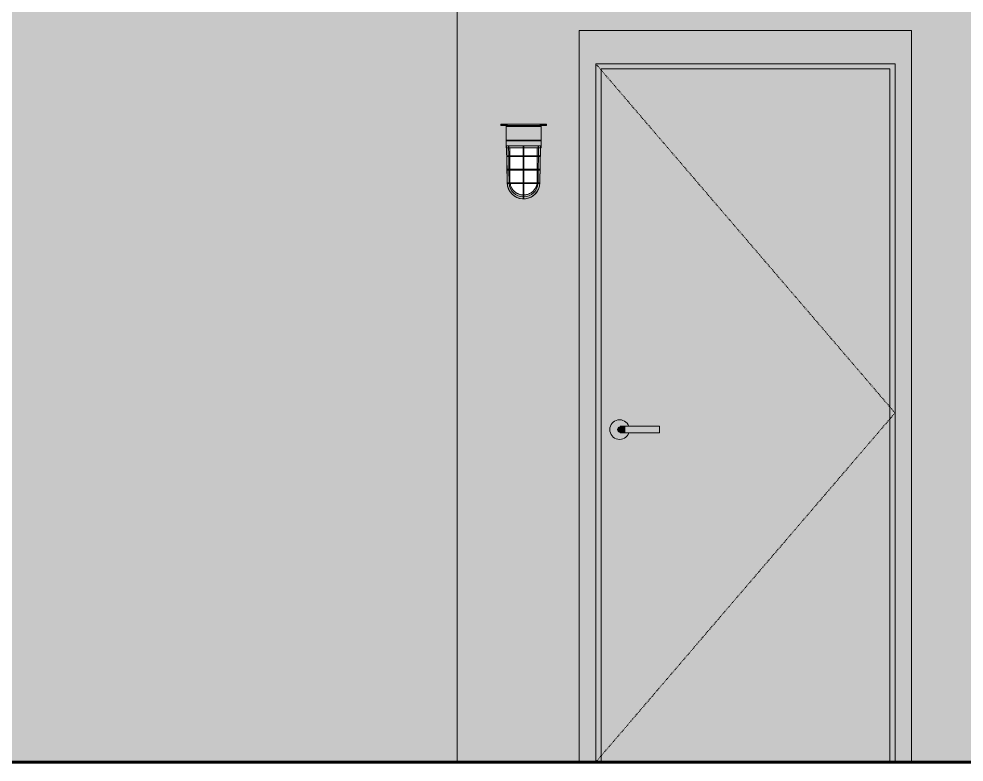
# Model space of a CAD drawing. Header units: inches. Extents: x 10304 to 16189, y 229 to 496.
# Drawn here: x 14339.4 to 14453.1, y 268 to 357.4 of the extents above; entities that cross this region are included whole.
import ezdxf

# ---------------------------------------------------------------- set-up
doc = ezdxf.new("R2010")
doc.units = ezdxf.units.IN
doc.header["$MEASUREMENT"] = 0
doc.linetypes.add('Dash 1_16_', pattern=[0.125, 0.0625, -0.0625])
doc.linetypes.add('Grid Line 1_2_', pattern=[0.875, 0.5, -0.125, 0.125, -0.125])
for name, color, linetype, lineweight in [('0-4', 90, 'Continuous', 5), ('A-DOOR', 31, 'Continuous', 18), ('A-DOOR-1', 31, 'Dash 1_16_', 9), ('A-DOOR-2', 31, 'Continuous', 9), ('A-DOOR-FRAM', 31, 'Continuous', 9), ('A-DOOR-FRAM-1', 31, 'Continuous', 18), ('A-FLOR-2', 250, 'Continuous', 60), ('A-FLOR-LEVL-1', 51, 'Grid Line 1_2_', 9), ('E-LITE-EQPM', 33, 'Continuous', 9), ('I-WALL', 2, 'Continuous', 18), ('I-WALL-3', 2, 'Continuous', 5)]:
    doc.layers.add(name, color=color, linetype=linetype, lineweight=lineweight)

# ---------------------------------------------------------------- blocks, each defined once
blk = doc.blocks.new('CTR - 1st Phase - Shell_rvt-3-INTERIOR ELEVATION - CORRIDOR WEST _302_W_ - 3RD FLOOR - WEST WALL')
at = {"layer": 'A-FLOR-2'}
blk.add_line((3480.05, 268), (2453.09, 268), dxfattribs=at)
blk = doc.blocks.new('Lighting-Flood-Cooper-All-Pro-VT1730-LED - Lighting-Flood-Cooper-All-Pro-VT1730-LED-2279368-INTERIOR ELEVATION - CORRIDOR WEST _302_W_ - 3RD FLOOR - WEST WALL')
at = {"layer": 'E-LITE-EQPM'}
for points in [[(3187.51, 344.56), (3187.57, 344.56), (3187.57, 344.75), (3187.38, 344.75), (3187.39, 344.56), (3187.46, 344.56)], [(3187.67, 344.56), (3187.78, 344.56), (3187.78, 344.75), (3187.57, 344.75), (3187.57, 344.56)], [(3187.92, 344.56), (3188.14, 344.56), (3188.14, 344.75), (3187.78, 344.75), (3187.78, 344.56)], [(3188.22, 344.44), (3192.16, 344.44), (3192.16, 344.56), (3188.09, 344.56), (3188.09, 344.44), (3188.19, 344.44)], [(3191.12, 344.56), (3192.11, 344.56), (3192.11, 344.75), (3188.14, 344.75), (3188.14, 344.56), (3190.64, 344.56)], [(3192.47, 344.56), (3192.47, 344.75), (3192.11, 344.75), (3192.11, 344.56), (3192.33, 344.56)], [(3192.57, 344.56), (3192.68, 344.56), (3192.68, 344.75), (3192.47, 344.75), (3192.47, 344.56)], [(3192.87, 344.56), (3192.86, 344.75), (3192.68, 344.75), (3192.68, 344.56), (3192.86, 344.56)], [(3191.01, 342.81), (3192.22, 342.81), (3192.22, 344.44), (3188.02, 344.44), (3188.02, 342.81), (3190.59, 342.81)], [(3188.02, 342.12), (3192.22, 342.12), (3192.22, 342.75), (3188.02, 342.75), (3188.02, 342.31)], [(3191.43, 342.75), (3192.19, 342.75), (3192.19, 342.81), (3188.05, 342.81), (3188.05, 342.75), (3191.42, 342.75)], [(3188.16, 337.68), (3188.21, 337.69), (3188.11, 342.12), (3188.09, 342.12), (3188.14, 339.03), (3188.15, 338.58), (3188.16, 337.68)], [(3192.08, 337.68), (3192.14, 340.74), (3192.14, 341.22), (3192.15, 342.12), (3192.12, 342.12), (3192.05, 337.68), (3192.08, 337.68)], [(3191.22, 339.22), (3192.08, 339.24), (3192.06, 339.31), (3190.17, 339.29), (3190.12, 339.27), (3190.08, 339.3), (3190.08, 339.31), (3188.17, 339.3), (3188.16, 339.24), (3188.32, 339.22), (3188.42, 339.22), (3190.08, 339.22), (3190.1, 339.26), (3190.14, 339.27), (3190.17, 339.24), (3190.17, 339.22), (3191.05, 339.22)], [(3190.07, 335.75), (3190.41, 335.78), (3190.7, 335.84), (3190.98, 335.95), (3191.39, 336.22), (3191.62, 336.45), (3191.84, 336.77), (3191.95, 337.02), (3192.01, 337.16), (3192.06, 337.45), (3192.06, 337.68), (3192.05, 337.66), (3192.03, 337.61), (3192.02, 337.6), (3191.81, 336.83), (3191.31, 336.21), (3190.55, 335.84), (3190.15, 335.83), (3190.11, 335.77), (3190.09, 335.78), (3190.09, 335.84), (3190.08, 335.84), (3189.66, 335.86), (3188.94, 336.21), (3188.41, 336.86), (3188.21, 337.61), (3188.19, 337.62), (3188.18, 337.68), (3188.17, 337.68), (3188.22, 337.28), (3188.24, 337.16), (3188.47, 336.66), (3188.82, 336.25), (3189.06, 336.07), (3189.3, 335.93), (3189.81, 335.78), (3190.02, 335.76)], [(3191.23, 337.6), (3192.05, 337.62), (3192.03, 337.69), (3190.16, 337.67), (3190.14, 337.65), (3190.1, 337.65), (3190.09, 337.69), (3190.08, 337.69), (3188.2, 337.67), (3188.2, 337.61), (3188.67, 337.6), (3190.08, 337.6), (3190.1, 337.64), (3190.16, 337.63), (3190.17, 337.6), (3191.23, 337.6)]]:
    blk.add_hatch(color=256, dxfattribs=at).paths.add_polyline_path(points, flags=0)
h = blk.add_hatch(color=256, dxfattribs=at)
h.paths.add_polyline_path([(3190.55, 335.84), (3191.31, 336.21), (3191.85, 336.9), (3192.02, 337.61), (3191.83, 337.6), (3191.62, 336.83), (3190.98, 336.21), (3190.17, 335.99), (3190.17, 335.84), (3190.21, 335.84)], flags=0)
h.paths.add_polyline_path([(3189.7, 335.84), (3190.08, 335.84), (3190.08, 335.99), (3189.27, 336.21), (3188.62, 336.86), (3188.39, 337.6), (3188.23, 337.61), (3188.42, 336.84), (3188.94, 336.21), (3189.27, 336.05)], flags=0)
h.paths.add_polyline_path([(3188.21, 337.69), (3188.29, 337.69), (3188.39, 337.69), (3188.36, 339.23), (3188.25, 339.23), (3188.18, 339.22), (3188.21, 337.69)], flags=0)
h.paths.add_polyline_path([(3192.04, 337.69), (3192.07, 339.24), (3191.88, 339.22), (3191.86, 337.69), (3192.04, 337.69)], flags=0)
h.paths.add_polyline_path([(3188.18, 339.31), (3188.26, 339.31), (3188.36, 339.31), (3188.33, 340.85), (3188.23, 340.85), (3188.15, 340.85), (3188.18, 339.31)], flags=0)
h.paths.add_polyline_path([(3192.07, 339.31), (3192.09, 340.86), (3191.91, 340.85), (3191.89, 339.31), (3192.06, 339.31)], flags=0)
h.paths.add_polyline_path([(3188.15, 340.94), (3188.23, 340.94), (3188.33, 340.94), (3188.31, 342.12), (3188.13, 342.12), (3188.15, 340.94)], flags=0)
h.paths.add_polyline_path([(3192.1, 340.94), (3192.12, 342.12), (3191.93, 342.12), (3191.91, 340.94), (3192.08, 340.94)], flags=0)
h = blk.add_hatch(color=256, dxfattribs=at)
h.paths.add_polyline_path([(3191.25, 341.9), (3191.89, 341.9), (3191.89, 342.12), (3190.16, 342.12), (3190.18, 341.9), (3191.23, 341.9)], flags=0)
h.paths.add_polyline_path([(3188.5, 341.9), (3190.08, 341.9), (3190.08, 342.12), (3188.36, 342.12), (3188.36, 341.9), (3188.47, 341.9)], flags=0)
h = blk.add_hatch(color=256, dxfattribs=at)
h.paths.add_polyline_path([(3190.12, 337.68), (3190.16, 337.69), (3190.17, 338.33), (3190.16, 339.26), (3190.12, 339.27), (3190.08, 339.25), (3190.1, 337.68), (3190.11, 337.68)], flags=0)
h.paths.add_polyline_path([(3190.13, 339.27), (3190.17, 339.3), (3190.15, 340.88), (3190.15, 340.9), (3190.17, 340.94), (3190.15, 342.12), (3190.09, 342.11), (3190.08, 341.36), (3190.1, 340.9), (3190.09, 340.88), (3190.08, 340.84), (3190.1, 339.28), (3190.12, 339.27)], flags=0)
h = blk.add_hatch(color=256, dxfattribs=at)
h.paths.add_polyline_path([(3191.63, 340.85), (3192.11, 340.86), (3192.08, 340.94), (3190.17, 340.92), (3190.15, 340.88), (3190.17, 340.85), (3191.63, 340.85)], flags=0)
h.paths.add_polyline_path([(3188.3, 340.85), (3188.39, 340.85), (3190.08, 340.85), (3190.1, 340.89), (3190.09, 340.91), (3190.03, 340.94), (3188.15, 340.94), (3188.14, 340.86), (3188.28, 340.85)], flags=0)
h = blk.add_hatch(color=256, dxfattribs=at)
h.paths.add_polyline_path([(3190.13, 335.76), (3190.17, 335.96), (3190.15, 337.48), (3190.15, 337.64), (3190.09, 337.63), (3190.08, 337.6), (3190.08, 335.84), (3190.11, 335.83), (3190.11, 335.77), (3190.12, 335.76)], flags=0)
h.paths.add_polyline_path([(3190.12, 337.64), (3190.15, 337.65), (3190.15, 337.68), (3190.09, 337.66), (3190.12, 337.65)], flags=0)
for p, q in [((3187.37, 344.75), (3187.37, 344.56)), ((3187.38, 344.75), (3187.57, 344.75)), ((3187.57, 344.56), (3187.38, 344.56)), ((3187.57, 344.75), (3187.78, 344.75)), ((3187.57, 344.75), (3187.57, 344.56)), ((3187.78, 344.56), (3187.57, 344.56)), ((3187.78, 344.75), (3188.14, 344.75)), ((3188.14, 344.56), (3187.78, 344.56)), ((3188.02, 341.9), (3188.02, 344.75)), ((3188.02, 344.75), (3192.22, 344.75)), ((3188.09, 344.56), (3188.09, 344.44)), ((3188.14, 344.75), (3192.11, 344.75)), ((3188.14, 344.56), (3188.14, 344.75)), ((3192.11, 344.56), (3188.14, 344.56)), ((3192.11, 344.75), (3192.47, 344.75)), ((3192.11, 344.75), (3192.11, 344.56)), ((3192.47, 344.56), (3192.11, 344.56)), ((3192.16, 344.44), (3192.16, 344.56)), ((3192.22, 344.75), (3192.22, 341.9)), ((3192.47, 344.75), (3192.68, 344.75)), ((3192.68, 344.56), (3192.47, 344.56)), ((3192.68, 344.75), (3192.87, 344.75)), ((3192.68, 344.75), (3192.68, 344.56)), ((3192.87, 344.56), (3192.68, 344.56)), ((3192.87, 344.56), (3192.87, 344.75)), ((3188.02, 344.44), (3188.02, 342.81)), ((3188.02, 344.44), (3192.22, 344.44)), ((3192.22, 342.81), (3192.22, 344.44)), ((3188.02, 342.81), (3192.22, 342.81)), ((3188.02, 342.75), (3188.02, 342.12)), ((3188.02, 342.75), (3192.22, 342.75)), ((3188.05, 342.81), (3188.05, 342.75)), ((3192.19, 342.75), (3192.19, 342.81)), ((3192.22, 342.12), (3192.22, 342.75)), ((3188.02, 342.12), (3192.22, 342.12)), ((3192.22, 341.9), (3188.02, 341.9)), ((3188.08, 342.12), (3188.16, 337.68)), ((3188.09, 341.9), (3188.16, 337.68)), ((3188.31, 342.12), (3188.33, 340.94)), ((3188.36, 342.12), (3188.36, 341.9)), ((3188.36, 341.9), (3190.08, 341.9)), ((3188.47, 341.9), (3188.47, 337.87)), ((3190.08, 342.13), (3190.08, 337.68)), ((3190.17, 337.68), (3190.17, 342.13)), ((3190.17, 341.9), (3191.89, 341.9)), ((3191.77, 337.87), (3191.77, 341.9)), ((3191.89, 341.9), (3191.89, 342.12)), ((3191.93, 342.12), (3191.91, 340.94)), ((3192.09, 337.68), (3192.16, 342.12)), ((3192.16, 341.9), (3192.09, 337.68)), ((3188.28, 340.85), (3188.3, 340.85)), ((3188.33, 340.85), (3188.36, 339.31)), ((3191.91, 340.85), (3191.89, 339.31)), ((3188.3, 339.22), (3188.32, 339.22)), ((3188.36, 339.23), (3188.39, 337.69)), ((3191.88, 339.22), (3191.86, 337.69)), ((3188.33, 337.6), (3188.35, 337.6)), ((3190.08, 337.6), (3190.08, 337.3)), ((3190.08, 335.99), (3190.08, 336.21)), ((3190.08, 335.84), (3190.08, 335.98)), ((3190.17, 336.21), (3190.17, 335.99)), ((3190.17, 335.98), (3190.17, 335.84))]:
    blk.add_line(p, q, dxfattribs=at)
at = {"layer": 'E-LITE-EQPM', "flags": 128}
for points in [[(3188.15, 340.85), (3188.15, 340.85), (3188.15, 340.85), (3188.15, 340.85), (3188.14, 340.85), (3188.14, 340.85), (3188.14, 340.85), (3188.14, 340.85), (3188.14, 340.85), (3188.14, 340.85), (3188.13, 340.85), (3188.13, 340.85), (3188.13, 340.85), (3188.13, 340.85), (3188.13, 340.85), (3188.13, 340.85), (3188.12, 340.86), (3188.12, 340.86), (3188.12, 340.86), (3188.12, 340.86), (3188.12, 340.86), (3188.12, 340.86), (3188.12, 340.86), (3188.11, 340.86), (3188.11, 340.87), (3188.11, 340.87), (3188.11, 340.87), (3188.11, 340.87), (3188.11, 340.87), (3188.11, 340.87), (3188.11, 340.88), (3188.11, 340.88), (3188.11, 340.88), (3188.11, 340.88), (3188.11, 340.88), (3188.11, 340.88), (3188.11, 340.89), (3188.1, 340.89), (3188.1, 340.89), (3188.1, 340.89), (3188.1, 340.89), (3188.1, 340.9), (3188.1, 340.9), (3188.11, 340.9), (3188.11, 340.9), (3188.11, 340.9), (3188.11, 340.91), (3188.11, 340.91), (3188.11, 340.91), (3188.11, 340.91), (3188.11, 340.91), (3188.11, 340.91), (3188.11, 340.92), (3188.11, 340.92), (3188.11, 340.92), (3188.11, 340.92), (3188.12, 340.92), (3188.12, 340.92), (3188.12, 340.92), (3188.12, 340.93), (3188.12, 340.93), (3188.12, 340.93), (3188.12, 340.93), (3188.12, 340.93), (3188.13, 340.93), (3188.13, 340.93), (3188.13, 340.93), (3188.13, 340.93), (3188.13, 340.94), (3188.13, 340.94), (3188.14, 340.94), (3188.14, 340.94), (3188.14, 340.94), (3188.14, 340.94), (3188.14, 340.94), (3188.15, 340.94), (3188.15, 340.94), (3188.15, 340.94), (3188.15, 340.94), (3188.15, 340.94)], [(3188.15, 340.94), (3188.15, 340.94), (3188.16, 340.94), (3188.17, 340.94), (3188.18, 340.94), (3188.19, 340.94), (3188.21, 340.94)], [(3192.1, 340.94), (3192.09, 340.94), (3192.09, 340.94), (3192.08, 340.94), (3192.07, 340.94), (3192.06, 340.94), (3192.04, 340.94), (3192.02, 340.94), (3192, 340.94), (3191.97, 340.94), (3191.94, 340.94), (3191.91, 340.94), (3191.87, 340.94), (3191.84, 340.94), (3191.79, 340.94), (3191.75, 340.94), (3191.71, 340.94), (3191.66, 340.94), (3191.61, 340.94), (3191.55, 340.94), (3191.5, 340.94), (3191.44, 340.94), (3191.38, 340.94), (3191.32, 340.94), (3191.25, 340.94), (3191.19, 340.94), (3191.12, 340.94), (3191.05, 340.94), (3190.98, 340.94), (3190.91, 340.94), (3190.84, 340.94), (3190.76, 340.94), (3190.69, 340.94), (3190.61, 340.94), (3190.54, 340.94), (3190.46, 340.94), (3190.38, 340.94), (3190.3, 340.94), (3190.22, 340.94), (3190.15, 340.94), (3190.07, 340.94), (3189.99, 340.94), (3189.91, 340.94), (3189.83, 340.94), (3189.75, 340.94), (3189.68, 340.94), (3189.6, 340.94), (3189.52, 340.94), (3189.45, 340.94), (3189.38, 340.94), (3189.3, 340.94), (3189.23, 340.94), (3189.16, 340.94), (3189.09, 340.94), (3189.03, 340.94), (3188.96, 340.94), (3188.9, 340.94), (3188.84, 340.94), (3188.78, 340.94), (3188.72, 340.94), (3188.67, 340.94), (3188.62, 340.94), (3188.57, 340.94), (3188.52, 340.94), (3188.48, 340.94), (3188.43, 340.94), (3188.39, 340.94), (3188.36, 340.94), (3188.32, 340.94), (3188.29, 340.94), (3188.27, 340.94), (3188.24, 340.94), (3188.22, 340.94), (3188.2, 340.94), (3188.18, 340.94), (3188.17, 340.94), (3188.16, 340.94), (3188.16, 340.94), (3188.15, 340.94), (3188.15, 340.94)], [(3188.22, 340.85), (3188.2, 340.85), (3188.18, 340.85), (3188.17, 340.85), (3188.16, 340.85), (3188.16, 340.85), (3188.15, 340.85), (3188.15, 340.85)], [(3188.15, 340.85), (3188.15, 340.85), (3188.16, 340.85), (3188.17, 340.85), (3188.18, 340.85), (3188.19, 340.85), (3188.21, 340.85), (3188.23, 340.85), (3188.25, 340.85), (3188.28, 340.85), (3188.31, 340.85), (3188.34, 340.85), (3188.37, 340.85), (3188.41, 340.85), (3188.45, 340.85), (3188.5, 340.85), (3188.54, 340.85), (3188.59, 340.85), (3188.64, 340.85), (3188.69, 340.85), (3188.75, 340.85), (3188.81, 340.85), (3188.87, 340.85), (3188.93, 340.85), (3188.99, 340.85), (3189.06, 340.85), (3189.13, 340.85), (3189.19, 340.85), (3189.26, 340.85), (3189.34, 340.85), (3189.41, 340.85), (3189.48, 340.85), (3189.56, 340.85), (3189.63, 340.85), (3189.71, 340.85), (3189.79, 340.85), (3189.87, 340.85), (3189.94, 340.85), (3190.02, 340.85), (3190.1, 340.85), (3190.18, 340.85), (3190.26, 340.85), (3190.34, 340.85), (3190.42, 340.85), (3190.49, 340.85), (3190.57, 340.85), (3190.65, 340.85), (3190.72, 340.85), (3190.8, 340.85), (3190.87, 340.85), (3190.94, 340.85), (3191.02, 340.85), (3191.09, 340.85), (3191.15, 340.85), (3191.22, 340.85), (3191.28, 340.85), (3191.35, 340.85), (3191.41, 340.85), (3191.47, 340.85), (3191.52, 340.85), (3191.58, 340.85), (3191.63, 340.85), (3191.68, 340.85), (3191.73, 340.85), (3191.77, 340.85), (3191.81, 340.85), (3191.85, 340.85), (3191.89, 340.85), (3191.92, 340.85), (3191.95, 340.85), (3191.98, 340.85), (3192.01, 340.85), (3192.03, 340.85), (3192.05, 340.85), (3192.06, 340.85), (3192.08, 340.85), (3192.09, 340.85), (3192.09, 340.85), (3192.1, 340.85), (3192.1, 340.85)], [(3192.1, 340.85), (3192.09, 340.85), (3192.09, 340.85), (3192.08, 340.85), (3192.07, 340.85), (3192.06, 340.85), (3192.04, 340.85), (3192.02, 340.85)], [(3192.03, 340.94), (3192.05, 340.94), (3192.06, 340.94), (3192.08, 340.94), (3192.09, 340.94), (3192.09, 340.94), (3192.1, 340.94), (3192.1, 340.94)], [(3192.1, 340.94), (3192.1, 340.94), (3192.1, 340.94), (3192.1, 340.94), (3192.1, 340.94), (3192.11, 340.94), (3192.11, 340.94), (3192.11, 340.94), (3192.11, 340.94), (3192.11, 340.94), (3192.11, 340.94), (3192.12, 340.94), (3192.12, 340.93), (3192.12, 340.93), (3192.12, 340.93), (3192.12, 340.93), (3192.12, 340.93), (3192.13, 340.93), (3192.13, 340.93), (3192.13, 340.93), (3192.13, 340.93), (3192.13, 340.92), (3192.13, 340.92), (3192.13, 340.92), (3192.13, 340.92), (3192.14, 340.92), (3192.14, 340.92), (3192.14, 340.91), (3192.14, 340.91), (3192.14, 340.91), (3192.14, 340.91), (3192.14, 340.91), (3192.14, 340.91), (3192.14, 340.9), (3192.14, 340.9), (3192.14, 340.9), (3192.14, 340.9), (3192.14, 340.9), (3192.14, 340.9), (3192.14, 340.89), (3192.14, 340.89), (3192.14, 340.89), (3192.14, 340.89), (3192.14, 340.89), (3192.14, 340.88), (3192.14, 340.88), (3192.14, 340.88), (3192.14, 340.88), (3192.14, 340.88), (3192.14, 340.87), (3192.14, 340.87), (3192.14, 340.87), (3192.14, 340.87), (3192.14, 340.87), (3192.13, 340.87), (3192.13, 340.87), (3192.13, 340.86), (3192.13, 340.86), (3192.13, 340.86), (3192.13, 340.86), (3192.13, 340.86), (3192.13, 340.86), (3192.12, 340.86), (3192.12, 340.85), (3192.12, 340.85), (3192.12, 340.85), (3192.12, 340.85), (3192.12, 340.85), (3192.11, 340.85), (3192.11, 340.85), (3192.11, 340.85), (3192.11, 340.85), (3192.11, 340.85), (3192.11, 340.85), (3192.1, 340.85), (3192.1, 340.85), (3192.1, 340.85), (3192.1, 340.85), (3192.1, 340.85), (3192.1, 340.85)], [(3188.18, 339.22), (3188.18, 339.22), (3188.18, 339.22), (3188.17, 339.22), (3188.17, 339.22), (3188.17, 339.22), (3188.17, 339.22), (3188.17, 339.22), (3188.16, 339.22), (3188.16, 339.22), (3188.16, 339.22), (3188.16, 339.23), (3188.16, 339.23), (3188.16, 339.23), (3188.15, 339.23), (3188.15, 339.23), (3188.15, 339.23), (3188.15, 339.23), (3188.15, 339.23), (3188.15, 339.23), (3188.15, 339.24), (3188.14, 339.24), (3188.14, 339.24), (3188.14, 339.24), (3188.14, 339.24), (3188.14, 339.24), (3188.14, 339.24), (3188.14, 339.25), (3188.14, 339.25), (3188.14, 339.25), (3188.14, 339.25), (3188.14, 339.25), (3188.13, 339.25), (3188.13, 339.26), (3188.13, 339.26), (3188.13, 339.26), (3188.13, 339.26), (3188.13, 339.26), (3188.13, 339.27), (3188.13, 339.27), (3188.13, 339.27), (3188.13, 339.27), (3188.13, 339.27), (3188.13, 339.27), (3188.13, 339.28), (3188.13, 339.28), (3188.13, 339.28), (3188.13, 339.28), (3188.14, 339.28), (3188.14, 339.29), (3188.14, 339.29), (3188.14, 339.29), (3188.14, 339.29), (3188.14, 339.29), (3188.14, 339.29), (3188.14, 339.3), (3188.14, 339.3), (3188.14, 339.3), (3188.15, 339.3), (3188.15, 339.3), (3188.15, 339.3), (3188.15, 339.3), (3188.15, 339.3), (3188.15, 339.31), (3188.15, 339.31), (3188.16, 339.31), (3188.16, 339.31), (3188.16, 339.31), (3188.16, 339.31), (3188.16, 339.31), (3188.16, 339.31), (3188.17, 339.31), (3188.17, 339.31), (3188.17, 339.31), (3188.17, 339.31), (3188.17, 339.31), (3188.17, 339.31), (3188.18, 339.31), (3188.18, 339.31), (3188.18, 339.31)], [(3188.18, 339.31), (3188.18, 339.31), (3188.19, 339.31), (3188.19, 339.31), (3188.2, 339.31), (3188.22, 339.31), (3188.24, 339.31), (3188.26, 339.31)], [(3192.07, 339.31), (3192.07, 339.31), (3192.06, 339.31), (3192.05, 339.31), (3192.04, 339.31), (3192.03, 339.31), (3192.01, 339.31), (3191.99, 339.31), (3191.97, 339.31), (3191.94, 339.31), (3191.91, 339.31), (3191.88, 339.31), (3191.85, 339.31), (3191.81, 339.31), (3191.77, 339.31), (3191.73, 339.31), (3191.68, 339.31), (3191.64, 339.31), (3191.59, 339.31), (3191.53, 339.31), (3191.48, 339.31), (3191.42, 339.31), (3191.36, 339.31), (3191.3, 339.31), (3191.24, 339.31), (3191.17, 339.31), (3191.11, 339.31), (3191.04, 339.31), (3190.97, 339.31), (3190.9, 339.31), (3190.83, 339.31), (3190.76, 339.31), (3190.68, 339.31), (3190.61, 339.31), (3190.53, 339.31), (3190.45, 339.31), (3190.38, 339.31), (3190.3, 339.31), (3190.22, 339.31), (3190.14, 339.31), (3190.07, 339.31), (3189.99, 339.31), (3189.91, 339.31), (3189.83, 339.31), (3189.76, 339.31), (3189.68, 339.31), (3189.61, 339.31), (3189.53, 339.31), (3189.46, 339.31), (3189.39, 339.31), (3189.31, 339.31), (3189.24, 339.31), (3189.18, 339.31), (3189.11, 339.31), (3189.04, 339.31), (3188.98, 339.31), (3188.92, 339.31), (3188.86, 339.31), (3188.8, 339.31), (3188.74, 339.31), (3188.69, 339.31), (3188.64, 339.31), (3188.59, 339.31), (3188.54, 339.31), (3188.5, 339.31), (3188.46, 339.31), (3188.42, 339.31), (3188.38, 339.31), (3188.35, 339.31), (3188.32, 339.31), (3188.29, 339.31), (3188.27, 339.31), (3188.25, 339.31), (3188.23, 339.31), (3188.21, 339.31), (3188.2, 339.31), (3188.19, 339.31), (3188.18, 339.31), (3188.18, 339.31), (3188.18, 339.31)], [(3188.25, 339.22), (3188.23, 339.22), (3188.21, 339.22), (3188.2, 339.22), (3188.19, 339.22), (3188.18, 339.22), (3188.18, 339.22), (3188.18, 339.22)], [(3188.18, 339.22), (3188.18, 339.22), (3188.19, 339.22), (3188.19, 339.22), (3188.2, 339.22), (3188.22, 339.22), (3188.24, 339.22), (3188.26, 339.22), (3188.28, 339.22), (3188.3, 339.22), (3188.33, 339.22), (3188.36, 339.22), (3188.4, 339.22), (3188.44, 339.22), (3188.48, 339.22), (3188.52, 339.22), (3188.56, 339.22), (3188.61, 339.22), (3188.66, 339.22), (3188.71, 339.22), (3188.77, 339.22), (3188.83, 339.22), (3188.89, 339.22), (3188.95, 339.22), (3189.01, 339.22), (3189.07, 339.22), (3189.14, 339.22), (3189.21, 339.22), (3189.28, 339.22), (3189.35, 339.22), (3189.42, 339.22), (3189.49, 339.22), (3189.57, 339.22), (3189.64, 339.22), (3189.72, 339.22), (3189.79, 339.22), (3189.87, 339.22), (3189.95, 339.22), (3190.03, 339.22), (3190.1, 339.22), (3190.18, 339.22), (3190.26, 339.22), (3190.34, 339.22), (3190.41, 339.22), (3190.49, 339.22), (3190.57, 339.22), (3190.64, 339.22), (3190.72, 339.22), (3190.79, 339.22), (3190.86, 339.22), (3190.93, 339.22), (3191, 339.22), (3191.07, 339.22), (3191.14, 339.22), (3191.2, 339.22), (3191.27, 339.22), (3191.33, 339.22), (3191.39, 339.22), (3191.45, 339.22), (3191.5, 339.22), (3191.56, 339.22), (3191.61, 339.22), (3191.66, 339.22), (3191.7, 339.22), (3191.75, 339.22), (3191.79, 339.22), (3191.83, 339.22), (3191.86, 339.22), (3191.9, 339.22), (3191.93, 339.22), (3191.96, 339.22), (3191.98, 339.22), (3192, 339.22), (3192.02, 339.22), (3192.04, 339.22), (3192.05, 339.22), (3192.06, 339.22), (3192.06, 339.22), (3192.07, 339.22), (3192.07, 339.22)], [(3192.07, 339.22), (3192.07, 339.22), (3192.06, 339.22), (3192.05, 339.22), (3192.04, 339.22), (3192.03, 339.22), (3192.01, 339.22), (3191.99, 339.22)], [(3192, 339.31), (3192.02, 339.31), (3192.04, 339.31), (3192.05, 339.31), (3192.06, 339.31), (3192.06, 339.31), (3192.07, 339.31), (3192.07, 339.31)], [(3192.07, 339.31), (3192.07, 339.31), (3192.07, 339.31), (3192.07, 339.31), (3192.08, 339.31), (3192.08, 339.31), (3192.08, 339.31), (3192.08, 339.31), (3192.08, 339.31), (3192.08, 339.31), (3192.09, 339.31), (3192.09, 339.31), (3192.09, 339.31), (3192.09, 339.31), (3192.09, 339.31), (3192.09, 339.31), (3192.1, 339.31), (3192.1, 339.3), (3192.1, 339.3), (3192.1, 339.3), (3192.1, 339.3), (3192.1, 339.3), (3192.1, 339.3), (3192.11, 339.3), (3192.11, 339.29), (3192.11, 339.29), (3192.11, 339.29), (3192.11, 339.29), (3192.11, 339.29), (3192.11, 339.29), (3192.11, 339.28), (3192.11, 339.28), (3192.11, 339.28), (3192.11, 339.28), (3192.11, 339.28), (3192.11, 339.28), (3192.11, 339.27), (3192.11, 339.27), (3192.11, 339.27), (3192.11, 339.27), (3192.11, 339.27), (3192.11, 339.26), (3192.11, 339.26), (3192.11, 339.26), (3192.11, 339.26), (3192.11, 339.26), (3192.11, 339.26), (3192.11, 339.25), (3192.11, 339.25), (3192.11, 339.25), (3192.11, 339.25), (3192.11, 339.25), (3192.11, 339.24), (3192.11, 339.24), (3192.11, 339.24), (3192.11, 339.24), (3192.1, 339.24), (3192.1, 339.24), (3192.1, 339.24), (3192.1, 339.23), (3192.1, 339.23), (3192.1, 339.23), (3192.1, 339.23), (3192.1, 339.23), (3192.09, 339.23), (3192.09, 339.23), (3192.09, 339.23), (3192.09, 339.23), (3192.09, 339.22), (3192.09, 339.22), (3192.08, 339.22), (3192.08, 339.22), (3192.08, 339.22), (3192.08, 339.22), (3192.08, 339.22), (3192.07, 339.22), (3192.07, 339.22), (3192.07, 339.22), (3192.07, 339.22), (3192.07, 339.22)], [(3190.06, 336.22), (3189.99, 336.23), (3189.93, 336.23), (3189.86, 336.24), (3189.8, 336.25), (3189.73, 336.27), (3189.67, 336.29), (3189.6, 336.3), (3189.54, 336.33), (3189.48, 336.35), (3189.42, 336.38), (3189.36, 336.41), (3189.3, 336.44), (3189.25, 336.47), (3189.19, 336.51), (3189.14, 336.55), (3189.09, 336.59), (3189.04, 336.63), (3188.99, 336.68), (3188.94, 336.72), (3188.9, 336.77), (3188.85, 336.82), (3188.81, 336.87), (3188.77, 336.92), (3188.74, 336.98), (3188.7, 337.04), (3188.67, 337.09), (3188.64, 337.15), (3188.61, 337.21), (3188.59, 337.27), (3188.56, 337.34), (3188.54, 337.4), (3188.53, 337.46), (3188.51, 337.53), (3188.5, 337.59), (3188.49, 337.66), (3188.48, 337.72), (3188.48, 337.79), (3188.47, 337.85), (3188.47, 337.87)], [(3191.77, 337.87), (3191.77, 337.81), (3191.77, 337.74), (3191.76, 337.67), (3191.75, 337.61), (3191.74, 337.54), (3191.73, 337.48), (3191.71, 337.42), (3191.69, 337.35), (3191.67, 337.29), (3191.64, 337.23), (3191.62, 337.17), (3191.59, 337.11), (3191.56, 337.05), (3191.52, 336.99), (3191.49, 336.94), (3191.45, 336.89), (3191.41, 336.83), (3191.36, 336.78), (3191.32, 336.73), (3191.27, 336.69), (3191.23, 336.64), (3191.18, 336.6), (3191.12, 336.56), (3191.07, 336.52), (3191.02, 336.48), (3190.96, 336.45), (3190.9, 336.42), (3190.84, 336.39), (3190.78, 336.36), (3190.72, 336.33), (3190.66, 336.31), (3190.6, 336.29), (3190.53, 336.27), (3190.47, 336.26), (3190.4, 336.25), (3190.34, 336.24), (3190.27, 336.23), (3190.21, 336.22), (3190.14, 336.22)], [(3188.21, 337.6), (3188.21, 337.6), (3188.21, 337.6), (3188.2, 337.6), (3188.2, 337.6), (3188.2, 337.6), (3188.2, 337.6), (3188.2, 337.6), (3188.2, 337.6), (3188.19, 337.6), (3188.19, 337.6), (3188.19, 337.6), (3188.19, 337.6), (3188.19, 337.6), (3188.19, 337.6), (3188.18, 337.6), (3188.18, 337.61), (3188.18, 337.61), (3188.18, 337.61), (3188.18, 337.61), (3188.18, 337.61), (3188.18, 337.61), (3188.17, 337.61), (3188.17, 337.61), (3188.17, 337.62), (3188.17, 337.62), (3188.17, 337.62), (3188.17, 337.62), (3188.17, 337.62), (3188.17, 337.62), (3188.17, 337.63), (3188.17, 337.63), (3188.17, 337.63), (3188.16, 337.63), (3188.16, 337.63), (3188.16, 337.63), (3188.16, 337.64), (3188.16, 337.64), (3188.16, 337.64), (3188.16, 337.64), (3188.16, 337.64), (3188.16, 337.65), (3188.16, 337.65), (3188.16, 337.65), (3188.16, 337.65), (3188.16, 337.65), (3188.17, 337.66), (3188.17, 337.66), (3188.17, 337.66), (3188.17, 337.66), (3188.17, 337.66), (3188.17, 337.66), (3188.17, 337.67), (3188.17, 337.67), (3188.17, 337.67), (3188.17, 337.67), (3188.17, 337.67), (3188.17, 337.67), (3188.18, 337.67), (3188.18, 337.68), (3188.18, 337.68), (3188.18, 337.68), (3188.18, 337.68), (3188.18, 337.68), (3188.18, 337.68), (3188.19, 337.68), (3188.19, 337.68), (3188.19, 337.68), (3188.19, 337.69), (3188.19, 337.69), (3188.19, 337.69), (3188.2, 337.69), (3188.2, 337.69), (3188.2, 337.69), (3188.2, 337.69), (3188.2, 337.69), (3188.21, 337.69), (3188.21, 337.69), (3188.21, 337.69), (3188.21, 337.69)], [(3192.09, 337.68), (3192.05, 337.33), (3191.95, 336.99), (3191.79, 336.68), (3191.58, 336.39), (3191.32, 336.16), (3191.02, 335.97), (3190.69, 335.83), (3190.35, 335.76), (3190, 335.75), (3189.65, 335.81), (3189.31, 335.93), (3189.01, 336.1), (3188.74, 336.32), (3188.51, 336.6), (3188.34, 336.9), (3188.22, 337.23), (3188.16, 337.68)], [(3188.21, 337.69), (3188.21, 337.69), (3188.22, 337.69), (3188.22, 337.69), (3188.23, 337.69), (3188.25, 337.69), (3188.27, 337.69), (3188.28, 337.69)], [(3192.04, 337.69), (3192.04, 337.69), (3192.03, 337.69), (3192.02, 337.69), (3192.01, 337.69), (3192, 337.69), (3191.98, 337.69), (3191.96, 337.69), (3191.94, 337.69), (3191.91, 337.69), (3191.89, 337.69), (3191.85, 337.69), (3191.82, 337.69), (3191.78, 337.69), (3191.74, 337.69), (3191.7, 337.69), (3191.66, 337.69), (3191.61, 337.69), (3191.56, 337.69), (3191.51, 337.69), (3191.46, 337.69), (3191.4, 337.69), (3191.34, 337.69), (3191.28, 337.69), (3191.22, 337.69), (3191.16, 337.69), (3191.09, 337.69), (3191.03, 337.69), (3190.96, 337.69), (3190.89, 337.69), (3190.82, 337.69), (3190.75, 337.69), (3190.67, 337.69), (3190.6, 337.69), (3190.52, 337.69), (3190.45, 337.69), (3190.37, 337.69), (3190.3, 337.69), (3190.22, 337.69), (3190.14, 337.69), (3190.07, 337.69), (3189.99, 337.69), (3189.92, 337.69), (3189.84, 337.69), (3189.76, 337.69), (3189.69, 337.69), (3189.61, 337.69), (3189.54, 337.69), (3189.47, 337.69), (3189.4, 337.69), (3189.33, 337.69), (3189.26, 337.69), (3189.19, 337.69), (3189.12, 337.69), (3189.06, 337.69), (3189, 337.69), (3188.94, 337.69), (3188.88, 337.69), (3188.82, 337.69), (3188.77, 337.69), (3188.71, 337.69), (3188.66, 337.69), (3188.61, 337.69), (3188.57, 337.69), (3188.52, 337.69), (3188.48, 337.69), (3188.45, 337.69), (3188.41, 337.69), (3188.38, 337.69), (3188.35, 337.69), (3188.32, 337.69), (3188.3, 337.69), (3188.28, 337.69), (3188.26, 337.69), (3188.24, 337.69), (3188.23, 337.69), (3188.22, 337.69), (3188.21, 337.69), (3188.21, 337.69), (3188.21, 337.69)], [(3188.3, 337.6), (3188.28, 337.6), (3188.26, 337.6), (3188.24, 337.6), (3188.23, 337.6), (3188.22, 337.6), (3188.21, 337.6), (3188.21, 337.6), (3188.21, 337.6)], [(3188.21, 337.6), (3188.21, 337.6), (3188.22, 337.6), (3188.22, 337.6), (3188.23, 337.6), (3188.25, 337.6), (3188.27, 337.6), (3188.28, 337.6), (3188.31, 337.6), (3188.33, 337.6), (3188.36, 337.6), (3188.39, 337.6), (3188.43, 337.6), (3188.46, 337.6), (3188.5, 337.6), (3188.54, 337.6), (3188.59, 337.6), (3188.64, 337.6), (3188.69, 337.6), (3188.74, 337.6), (3188.79, 337.6), (3188.85, 337.6), (3188.9, 337.6), (3188.96, 337.6), (3189.03, 337.6), (3189.09, 337.6), (3189.16, 337.6), (3189.22, 337.6), (3189.29, 337.6), (3189.36, 337.6), (3189.43, 337.6), (3189.5, 337.6), (3189.58, 337.6), (3189.65, 337.6), (3189.72, 337.6), (3189.8, 337.6), (3189.87, 337.6), (3189.95, 337.6), (3190.03, 337.6), (3190.1, 337.6), (3190.18, 337.6), (3190.26, 337.6), (3190.33, 337.6), (3190.41, 337.6), (3190.48, 337.6), (3190.56, 337.6), (3190.63, 337.6), (3190.71, 337.6), (3190.78, 337.6), (3190.85, 337.6), (3190.92, 337.6), (3190.99, 337.6), (3191.06, 337.6), (3191.12, 337.6), (3191.19, 337.6), (3191.25, 337.6), (3191.31, 337.6), (3191.37, 337.6), (3191.43, 337.6), (3191.48, 337.6), (3191.53, 337.6), (3191.59, 337.6), (3191.63, 337.6), (3191.68, 337.6), (3191.72, 337.6), (3191.76, 337.6), (3191.8, 337.6), (3191.84, 337.6), (3191.87, 337.6), (3191.9, 337.6), (3191.93, 337.6), (3191.95, 337.6), (3191.97, 337.6), (3191.99, 337.6), (3192.01, 337.6), (3192.02, 337.6), (3192.03, 337.6), (3192.03, 337.6), (3192.04, 337.6), (3192.04, 337.6)], [(3190.08, 337.68), (3190.08, 336.86), (3190.08, 336.21), (3190.08, 335.84)], [(3190.17, 335.84), (3190.17, 336.21), (3190.17, 336.86), (3190.17, 337.68)], [(3192.04, 337.6), (3192.04, 337.6), (3192.03, 337.6), (3192.02, 337.6), (3192.01, 337.6), (3192, 337.6), (3191.98, 337.6), (3191.96, 337.6)], [(3191.97, 337.69), (3191.99, 337.69), (3192.01, 337.69), (3192.02, 337.69), (3192.03, 337.69), (3192.03, 337.69), (3192.04, 337.69), (3192.04, 337.69)], [(3192.04, 337.69), (3192.04, 337.69), (3192.04, 337.69), (3192.04, 337.69), (3192.04, 337.69), (3192.05, 337.69), (3192.05, 337.69), (3192.05, 337.69), (3192.05, 337.69), (3192.05, 337.69), (3192.06, 337.69), (3192.06, 337.69), (3192.06, 337.68), (3192.06, 337.68), (3192.06, 337.68), (3192.06, 337.68), (3192.07, 337.68), (3192.07, 337.68), (3192.07, 337.68), (3192.07, 337.68), (3192.07, 337.68), (3192.07, 337.67), (3192.07, 337.67), (3192.07, 337.67), (3192.08, 337.67), (3192.08, 337.67), (3192.08, 337.67), (3192.08, 337.66), (3192.08, 337.66), (3192.08, 337.66), (3192.08, 337.66), (3192.08, 337.66), (3192.08, 337.66), (3192.08, 337.65), (3192.08, 337.65), (3192.08, 337.65), (3192.08, 337.65), (3192.08, 337.65), (3192.08, 337.65), (3192.08, 337.64), (3192.08, 337.64), (3192.08, 337.64), (3192.08, 337.64), (3192.08, 337.64), (3192.08, 337.63), (3192.08, 337.63), (3192.08, 337.63), (3192.08, 337.63), (3192.08, 337.63), (3192.08, 337.62), (3192.08, 337.62), (3192.08, 337.62), (3192.08, 337.62), (3192.08, 337.62), (3192.08, 337.62), (3192.08, 337.62), (3192.07, 337.61), (3192.07, 337.61), (3192.07, 337.61), (3192.07, 337.61), (3192.07, 337.61), (3192.07, 337.61), (3192.07, 337.61), (3192.06, 337.6), (3192.06, 337.6), (3192.06, 337.6), (3192.06, 337.6), (3192.06, 337.6), (3192.06, 337.6), (3192.05, 337.6), (3192.05, 337.6), (3192.05, 337.6), (3192.05, 337.6), (3192.05, 337.6), (3192.05, 337.6), (3192.04, 337.6), (3192.04, 337.6), (3192.04, 337.6), (3192.04, 337.6), (3192.04, 337.6)], [(3190.17, 335.8), (3190.17, 335.79), (3190.17, 335.78), (3190.17, 335.78), (3190.16, 335.77), (3190.16, 335.77), (3190.15, 335.76), (3190.15, 335.76), (3190.14, 335.75), (3190.13, 335.75), (3190.12, 335.75), (3190.11, 335.75), (3190.1, 335.76), (3190.09, 335.76), (3190.09, 335.77), (3190.08, 335.78), (3190.08, 335.79), (3190.08, 335.8)]]:
    blk.add_lwpolyline(points, dxfattribs=at)
at = {"layer": 'E-LITE-EQPM'}
for radius, start, end in [(1.96, 181, 359), (1.73, 184.0035, 268.3796), (1.73, 271.4952, 356.0325)]:
    blk.add_arc((3190.12, 337.71), radius, start, end, dxfattribs=at)
blk = doc.blocks.new('HOLLOW METAL - UNIT DOOR-2191978-INTERIOR ELEVATION - CORRIDOR WEST _302_W_ - 3RD FLOOR - WEST WALL')
at = {"layer": 'A-DOOR'}
h = blk.add_hatch(color=256, dxfattribs=at)
h.paths.add_polyline_path([(3128.19, 268), (3128.19, 351.38), (3093.44, 351.38), (3093.44, 268), (3094.94, 268)], flags=0)
h.paths.add_polyline_path([(3095.67, 306.82), (3095.36, 306.86), (3095.08, 306.98), (3094.83, 307.16), (3094.64, 307.41), (3094.53, 307.69), (3094.48, 308), (3094.53, 308.31), (3094.64, 308.59), (3094.83, 308.84), (3095.08, 309.02), (3095.36, 309.14), (3095.67, 309.18), (3095.97, 309.14), (3096.26, 309.02), (3096.5, 308.84), (3096.69, 308.59), (3096.77, 308.39), (3100.49, 308.38), (3100.49, 307.61), (3096.77, 307.61), (3096.69, 307.41), (3096.5, 307.16), (3096.26, 306.98), (3095.97, 306.86)], flags=0)
h = blk.add_hatch(color=256, dxfattribs=at)
h.paths.add_polyline_path([(3095.49, 307.72), (3095.39, 307.88), (3095.38, 307.9), (3095.37, 308), (3095.4, 308.14), (3095.47, 308.25), (3095.48, 308.25), (3095.42, 307.99), (3095.48, 307.75)], flags=0)
h.paths.add_polyline_path([(3095.67, 306.82), (3095.97, 306.86), (3096.26, 306.98), (3096.5, 307.16), (3096.69, 307.41), (3096.77, 307.61), (3095.65, 307.62), (3095.5, 307.71), (3095.49, 307.75), (3095.42, 308.01), (3095.5, 308.29), (3095.61, 308.36), (3095.68, 308.38), (3095.86, 308.38), (3095.95, 308.38), (3096.77, 308.39), (3096.69, 308.59), (3096.5, 308.84), (3096.26, 309.02), (3095.97, 309.14), (3095.67, 309.18), (3095.36, 309.14), (3095.08, 309.02), (3094.83, 308.84), (3094.64, 308.59), (3094.53, 308.31), (3094.48, 308), (3094.53, 307.69), (3094.64, 307.41), (3094.83, 307.16), (3095.08, 306.98), (3095.36, 306.86)], flags=0)
h = blk.add_hatch(color=256, dxfattribs=at)
h.paths.add_polyline_path([(3095.49, 308.28), (3095.4, 308.13), (3095.38, 308.1), (3095.38, 308), (3095.42, 308), (3095.48, 308.25)], flags=0)
h.paths.add_polyline_path([(3095.65, 308), (3096.35, 308), (3096.35, 308.39), (3096.32, 308.38), (3095.75, 308.38), (3095.76, 308.39), (3095.59, 308.35), (3095.5, 308.29), (3095.49, 308.25), (3095.42, 308), (3095.61, 308)], flags=0)
for points in [[(3100.49, 308), (3100.49, 308.39), (3096.35, 308.38), (3096.35, 308), (3098.95, 308)], [(3095.76, 307.61), (3095.99, 307.62), (3096.35, 307.62), (3096.35, 308), (3095.37, 308), (3095.41, 307.83), (3095.47, 307.75), (3095.52, 307.7), (3095.62, 307.64), (3095.7, 307.62), (3095.76, 307.61)], [(3096.85, 307.61), (3100.49, 307.62), (3100.49, 308), (3096.35, 308), (3096.35, 307.61), (3096.84, 307.61)]]:
    blk.add_hatch(color=256, dxfattribs=at).paths.add_polyline_path(points, flags=0)
at = {"layer": 'A-DOOR-FRAM-1'}
for points in [[(3092.81, 268), (3092.81, 352), (3128.81, 352), (3128.81, 268), (3130.81, 268), (3130.81, 356), (3090.81, 356), (3090.81, 268)], [(3128.19, 268), (3128.81, 268), (3128.81, 352), (3092.81, 352), (3092.81, 268), (3093.44, 268), (3093.44, 351.38), (3128.19, 351.38), (3128.19, 302.95)]]:
    blk.add_hatch(color=256, dxfattribs=at).paths.add_polyline_path(points, flags=0)
at = {"layer": 'A-DOOR-1'}
for p, q in [((3092.81, 352), (3128.81, 310)), ((3128.81, 310), (3092.81, 268))]:
    blk.add_line(p, q, dxfattribs=at)
at = {"layer": 'A-DOOR-2'}
for p, q in [((3100.49, 308.39), (3096.35, 308.39)), ((3100.49, 308.39), (3100.49, 308)), ((3096.35, 307.61), (3100.49, 307.61)), ((3100.49, 308), (3100.49, 307.61))]:
    blk.add_line(p, q, dxfattribs=at)
at = {"layer": 'A-DOOR-2', "flags": 128}
for points in [[(3096.35, 308.39), (3096.33, 308.39), (3096.31, 308.39), (3096.28, 308.39), (3096.26, 308.39), (3096.24, 308.39), (3096.21, 308.39), (3096.19, 308.39), (3096.17, 308.39), (3096.15, 308.39), (3096.12, 308.39), (3096.1, 308.39), (3096.08, 308.39), (3096.06, 308.39), (3096.04, 308.39), (3096.02, 308.39), (3096, 308.39), (3095.98, 308.39), (3095.97, 308.39), (3095.95, 308.39), (3095.93, 308.39), (3095.92, 308.39), (3095.9, 308.39), (3095.89, 308.39), (3095.87, 308.39), (3095.86, 308.39), (3095.85, 308.39), (3095.83, 308.39), (3095.82, 308.39), (3095.81, 308.39), (3095.8, 308.39), (3095.8, 308.39), (3095.79, 308.39), (3095.78, 308.39), (3095.78, 308.39), (3095.77, 308.39), (3095.77, 308.39), (3095.77, 308.39), (3095.77, 308.39), (3095.76, 308.39)], [(3095.76, 307.61), (3095.76, 307.61), (3095.77, 307.61), (3095.77, 307.61), (3095.77, 307.61), (3095.78, 307.61), (3095.78, 307.61), (3095.79, 307.61), (3095.79, 307.61), (3095.8, 307.61), (3095.81, 307.61), (3095.82, 307.61), (3095.83, 307.61), (3095.84, 307.61), (3095.85, 307.61), (3095.87, 307.61), (3095.88, 307.61), (3095.9, 307.61), (3095.91, 307.61), (3095.93, 307.61), (3095.94, 307.61), (3095.96, 307.61), (3095.98, 307.61), (3096, 307.61), (3096.02, 307.61), (3096.04, 307.61), (3096.06, 307.61), (3096.08, 307.61), (3096.1, 307.61), (3096.12, 307.61), (3096.14, 307.61), (3096.16, 307.61), (3096.19, 307.61), (3096.21, 307.61), (3096.23, 307.61), (3096.25, 307.61), (3096.28, 307.61), (3096.3, 307.61), (3096.32, 307.61), (3096.35, 307.61), (3096.35, 307.61)]]:
    blk.add_lwpolyline(points, dxfattribs=at)
at = {"layer": 'A-DOOR-2'}
for start, end in [(19.6343, 180), (180, 340.4367)]:
    blk.add_arc((3095.67, 308), 1.18, start, end, dxfattribs=at)
at = {"layer": 'A-DOOR-FRAM'}
for p, q in [((3130.81, 356), (3090.81, 356)), ((3090.81, 356), (3090.81, 268)), ((3130.81, 356), (3130.81, 268)), ((3092.81, 352), (3128.81, 352)), ((3092.81, 268), (3092.81, 352)), ((3093.44, 351.38), (3128.19, 351.38)), ((3093.44, 268), (3093.44, 351.38)), ((3128.19, 351.38), (3128.19, 268)), ((3128.81, 352), (3128.81, 268))]:
    blk.add_line(p, q, dxfattribs=at)

msp = doc.modelspace()

# ---------------------------------------------------------------- hatches: boundary and pattern name
at = {"layer": 'I-WALL'}
h = msp.add_hatch(color=256, dxfattribs=at)
h.paths.add_polyline_path([(14457.39, 268), (14457.39, 386.81), (14392.16, 386.81), (14392.16, 373.82), (14402, 373.82), (14402, 373.07), (14392.16, 373.07), (14392.16, 268), (14406.83, 268), (14406.83, 356), (14446.83, 356), (14446.83, 268)], flags=0)
h.paths.add_polyline_path([(14400.08, 335.75), (14399.92, 335.77), (14399.74, 335.8), (14399.28, 335.95), (14398.92, 336.19), (14398.77, 336.32), (14398.48, 336.66), (14398.31, 337.02), (14398.26, 337.16), (14398.2, 337.45), (14398.17, 338.2), (14398.14, 339.95), (14398.12, 341.31), (14398.1, 342.12), (14398.04, 342.12), (14398.04, 342.75), (14398.07, 342.75), (14398.07, 342.81), (14398.04, 342.81), (14398.04, 344.44), (14398.1, 344.44), (14398.1, 344.56), (14397.39, 344.56), (14397.41, 344.75), (14402.89, 344.75), (14402.87, 344.56), (14402.18, 344.56), (14402.18, 344.44), (14402.24, 344.44), (14402.24, 342.81), (14402.21, 342.81), (14402.21, 342.75), (14402.24, 342.75), (14402.24, 342.12), (14402.18, 342.12), (14402.12, 339.07), (14402.12, 338.63), (14402.09, 337.58), (14402.06, 337.31), (14402.02, 337.16), (14401.8, 336.66), (14401.59, 336.4), (14401.39, 336.21), (14400.93, 335.92), (14400.56, 335.8), (14400.34, 335.76), (14400.14, 335.75)], flags=0)
h.paths.add_polyline_path([(14400.09, 335.99), (14400.09, 336.23), (14399.72, 336.29), (14399.41, 336.4), (14399.28, 336.47), (14398.96, 336.79), (14398.71, 337.06), (14398.52, 337.6), (14398.43, 337.59), (14398.65, 336.83), (14399.28, 336.21), (14400.07, 336)], flags=0)
h.paths.add_polyline_path([(14400.19, 335.99), (14401.01, 336.22), (14401.64, 336.86), (14401.84, 337.6), (14401.71, 337.59), (14401.54, 337.01), (14401.28, 336.74), (14400.92, 336.42), (14400.61, 336.3), (14400.37, 336.24), (14400.19, 336.21), (14400.19, 335.99)], flags=0)
h.paths.add_polyline_path([(14398.52, 337.69), (14398.52, 337.71), (14398.49, 337.93), (14398.49, 339.22), (14398.38, 339.22), (14398.42, 337.69), (14398.52, 337.69)], flags=0)
h.paths.add_polyline_path([(14401.74, 337.69), (14401.87, 337.69), (14401.89, 339.22), (14401.79, 339.22), (14401.79, 337.87), (14401.74, 337.7)], flags=0)
h.paths.add_polyline_path([(14401.9, 339.31), (14401.92, 340.85), (14401.79, 340.83), (14401.79, 339.31), (14401.89, 339.31)], flags=0)
h.paths.add_polyline_path([(14398.49, 339.31), (14398.47, 340.85), (14398.35, 340.85), (14398.39, 339.31), (14398.46, 339.31)], flags=0)
h.paths.add_polyline_path([(14401.88, 340.94), (14401.93, 340.94), (14401.95, 342.12), (14401.91, 342.12), (14401.91, 341.9), (14401.79, 341.9), (14401.81, 340.94), (14401.87, 340.94)], flags=0)
h.paths.add_polyline_path([(14398.35, 340.94), (14398.49, 340.96), (14398.49, 341.9), (14398.37, 341.9), (14398.37, 342.12), (14398.33, 342.12), (14398.35, 340.94)], flags=0)
h.paths.add_polyline_path([(14402.5, 373.07), (14402.5, 373.82), (14417.25, 373.82), (14417.25, 373.07), (14410.96, 373.07)], flags=0)
h.paths.add_polyline_path([(14422.99, 389.19), (14457.39, 389.19), (14457.39, 395), (14453.14, 395), (14453.14, 397), (14392.16, 397), (14392.16, 389.19), (14418.98, 389.19)], flags=0)
h = msp.add_hatch(color=256, dxfattribs=at)
h.paths.add_polyline_path([(14119.91, 268), (14383.16, 268), (14383.16, 373.07), (14362, 373.07), (14362, 373.82), (14383.16, 373.82), (14383.16, 386.81), (14119.91, 386.81), (14119.91, 302.95)], flags=0)
h.paths.add_polyline_path([(14341.12, 373.07), (14341.12, 373.82), (14361.34, 373.82), (14361.34, 373.07), (14346.77, 373.07)], flags=0)
h.paths.add_polyline_path([(14250.49, 389.19), (14383.16, 389.19), (14383.16, 395), (14119.91, 395), (14119.91, 389.19), (14246.48, 389.19)], flags=0)
at = {"layer": 'I-WALL-3'}
h = msp.add_hatch(color=256, dxfattribs=at)
h.paths.add_polyline_path([(14392.16, 268), (14392.16, 373.07), (14383.16, 373.07), (14383.16, 268)], flags=0)
h.paths.add_polyline_path([(14383.16, 373.82), (14392.16, 373.82), (14392.16, 386.81), (14383.16, 386.81), (14383.16, 381.66)], flags=0)
h.paths.add_polyline_path([(14383.58, 389.19), (14392.16, 389.19), (14392.16, 397), (14383.16, 397), (14383.16, 389.19)], flags=0)

# ---------------------------------------------------------------- linework, layer by layer
at = {"layer": 'A-FLOR-LEVL-1'}
msp.add_line((13720.76, 268), (14844.44, 268), dxfattribs=at)
at = {"layer": 'I-WALL'}
msp.add_line((14392.16, 373.07), (14392.16, 268), dxfattribs=at)

# ---------------------------------------------------------------- block references
at = {"layer": '0-4'}
msp.add_blockref('CTR - 1st Phase - Shell_rvt-3-INTERIOR ELEVATION - CORRIDOR WEST _302_W_ - 3RD FLOOR - WEST WALL', (11316.02, 0), dxfattribs=at)
at = {"layer": 'A-DOOR'}
msp.add_blockref('HOLLOW METAL - UNIT DOOR-2191978-INTERIOR ELEVATION - CORRIDOR WEST _302_W_ - 3RD FLOOR - WEST WALL', (11316.02, 0), dxfattribs=at)
at = {"layer": 'E-LITE-EQPM'}
msp.add_blockref('Lighting-Flood-Cooper-All-Pro-VT1730-LED - Lighting-Flood-Cooper-All-Pro-VT1730-LED-2279368-INTERIOR ELEVATION - CORRIDOR WEST _302_W_ - 3RD FLOOR - WEST WALL', (11210.02, 0), dxfattribs=at)

doc.saveas('drawing.dxf')
